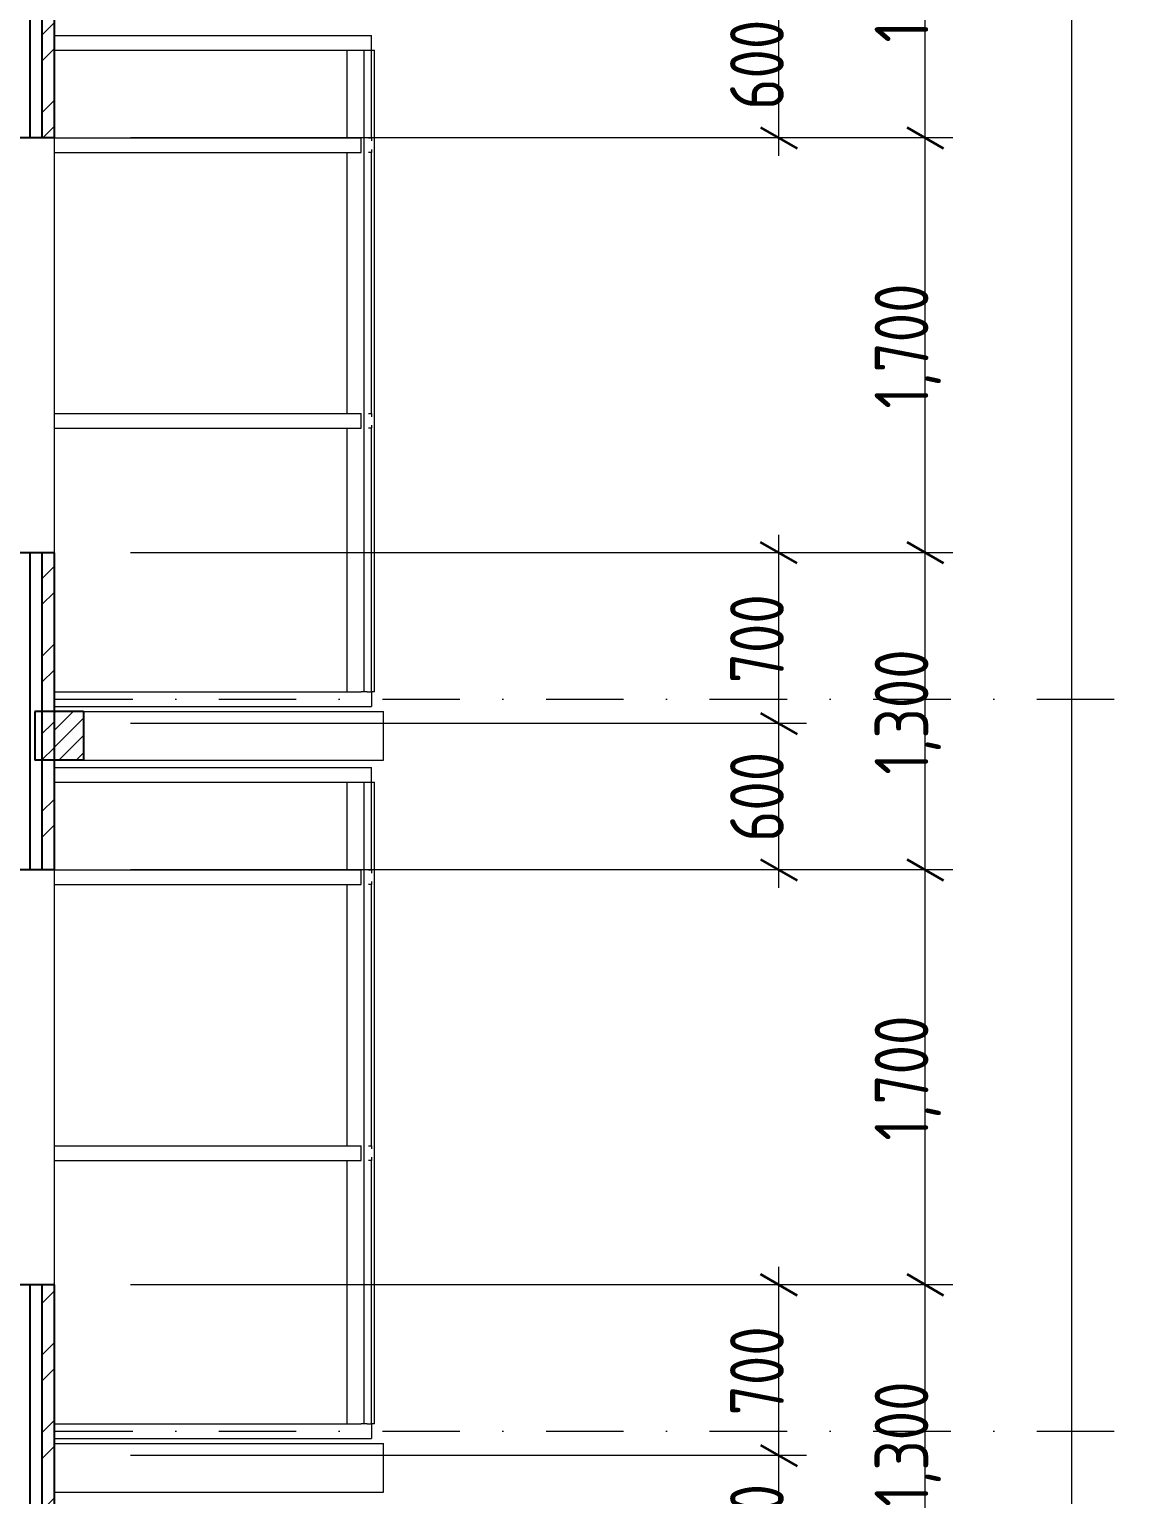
# Model space of a CAD drawing. Header units: millimetres. Extents: x 18162 to 7085488, y 72188 to 247925.
# Drawn here: x 3683577 to 3688111, y 130858 to 136863 of the extents above; entities that cross this region are included whole.
import ezdxf

# ---------------------------------------------------------------- set-up
doc = ezdxf.new("R2010")
doc.units = ezdxf.units.MM
doc.header["$MEASUREMENT"] = 0
doc.linetypes.add('Dot & Dashed', pattern=[670.277762, 317.5, -176.388889, 0, -176.388874])
for name, color, linetype in [('Archicad Windows', 7, 'Continuous'), ('Finish - Wall', 7, 'Continuous'), ('Structural - Bearing', 7, 'Continuous')]:
    doc.layers.add(name, color=color, linetype=linetype)
doc.styles.add('GENERATED_STYLE_3', font='', dxfattribs={"width": 0.8})
doc.styles.get('GENERATED_STYLE_3').set_extended_font_data('ISOCPEUR MON')
doc.dimstyles.new('GENERATED_STYLE__10', dxfattribs={"dimtxt": 220.000005, "dimasz": 114, "dimexe": 0.18, "dimexo": 762.629951, "dimgap": 0, "dimtad": 1, "dimdec": 0, "dimzin": 0, "dimdsep": 46, "dimtxsty": 'GENERATED_STYLE_3', "dimblk": 'ARROWHEAD_2', "dimblk1": 'ARROWHEAD_2', "dimblk2": 'ARROWHEAD_2', "dimcen": 0.09, "dimclrd": 13, "dimclre": 13, "dimclrt": 13, "dimadec": 0, "dimazin": 0, "dimtfac": 1, "dimtdec": 4, "dimtmove": 0, "dimatfit": 3, "dimfxl": 1, "dimtolj": 1, "dimtzin": 0, "dimarcsym": 0})
doc.dimstyles.new('GENERATED_STYLE__7', dxfattribs={"dimtxt": 220.000005, "dimasz": 114, "dimexe": 0.18, "dimexo": 342.629951, "dimgap": 0, "dimtad": 1, "dimdec": 0, "dimzin": 0, "dimdsep": 46, "dimtxsty": 'GENERATED_STYLE_3', "dimblk": 'ARROWHEAD_2', "dimblk1": 'ARROWHEAD_2', "dimblk2": 'ARROWHEAD_2', "dimcen": 0.09, "dimclrd": 13, "dimclre": 13, "dimclrt": 13, "dimadec": 0, "dimazin": 0, "dimtfac": 1, "dimtdec": 4, "dimtmove": 0, "dimatfit": 3, "dimfxl": 1, "dimtolj": 1, "dimtzin": 0, "dimarcsym": 0})
doc.dimstyles.new('GENERATED_STYLE__9', dxfattribs={"dimtxt": 220.000005, "dimasz": 114, "dimexe": 0.18, "dimexo": 312.629951, "dimgap": 0, "dimtad": 1, "dimdec": 0, "dimzin": 0, "dimdsep": 46, "dimtxsty": 'GENERATED_STYLE_3', "dimblk": 'ARROWHEAD_2', "dimblk1": 'ARROWHEAD_2', "dimblk2": 'ARROWHEAD_2', "dimcen": 0.09, "dimclrd": 13, "dimclre": 13, "dimclrt": 13, "dimadec": 0, "dimazin": 0, "dimtfac": 1, "dimtdec": 4, "dimtmove": 0, "dimatfit": 3, "dimfxl": 1, "dimtolj": 1, "dimtzin": 0, "dimarcsym": 0})
pattern_1 = [(45, (3761974.73, 95118), (-159.099, 159.099), []), (45, (3761921.7, 95171.04), (-159.099, 159.099), [])]

# ---------------------------------------------------------------- blocks, each defined once
blk = doc.blocks.new('*D1149', base_point=(3761974.7, 95118))
at = {"color": 12, "linetype": 'Continuous', "lineweight": 35}
for p, q in [((3687173.6, 131761.3), (3687323.6, 131674.7)), ((3687173.6, 130461.3), (3687323.6, 130374.7))]:
    blk.add_line(p, q, dxfattribs=at)
at = {"color": 13, "linetype": 'Continuous', "lineweight": 13}
for p, q in [((3687361.1, 131718), (3683991.7, 131718)), ((3687248.6, 130418), (3687248.6, 131718)), ((3687361.1, 130418), (3683991.7, 130418))]:
    blk.add_line(p, q, dxfattribs=at)
at = {"color": 13, "lineweight": 13, "insert": (3687312.4, 130808.9), "char_height": 220, "attachment_point": 7, "rotation": 90, "style": 'GENERATED_STYLE_3'}
blk.add_mtext('\\A1;{\\pql;\\fISOCPEUR MON|b0|i0|c0|p0;\\W0.800000;1,300}', dxfattribs=at)
blk = doc.blocks.new('ARROWHEAD_2')
at = {"color": 0, "linetype": 'Continuous', "lineweight": 0}
for p, q in [((-0.378, -0.655), (0.378, 0.655)), ((0, 0), (-1, 0))]:
    blk.add_line(p, q, dxfattribs=at)
blk = doc.blocks.new('*D1150', base_point=(3761974.7, 95118))
at = {"color": 12, "linetype": 'Continuous', "lineweight": 35}
for p, q in [((3687173.6, 133461.3), (3687323.6, 133374.7)), ((3687173.6, 131761.3), (3687323.6, 131674.7))]:
    blk.add_line(p, q, dxfattribs=at)
at = {"color": 13, "linetype": 'Continuous', "lineweight": 13}
for p, q in [((3687361.1, 133418), (3683991.7, 133418)), ((3687248.6, 131718), (3687248.6, 133418)), ((3687361.1, 131718), (3683991.7, 131718))]:
    blk.add_line(p, q, dxfattribs=at)
at = {"color": 13, "lineweight": 13, "insert": (3687312.4, 132308.9), "char_height": 220, "attachment_point": 7, "rotation": 90, "style": 'GENERATED_STYLE_3'}
blk.add_mtext('\\A1;{\\pql;\\fISOCPEUR MON|b0|i0|c0|p0;\\W0.800000;1,700}', dxfattribs=at)
blk = doc.blocks.new('*D1151', base_point=(3761974.7, 95118))
at = {"color": 12, "linetype": 'Continuous', "lineweight": 35}
for p, q in [((3687173.6, 134761.3), (3687323.6, 134674.7)), ((3687173.6, 133461.3), (3687323.6, 133374.7))]:
    blk.add_line(p, q, dxfattribs=at)
at = {"color": 13, "linetype": 'Continuous', "lineweight": 13}
for p, q in [((3687361.1, 134718), (3683991.7, 134718)), ((3687248.6, 133418), (3687248.6, 134718)), ((3687361.1, 133418), (3683991.7, 133418))]:
    blk.add_line(p, q, dxfattribs=at)
at = {"color": 13, "lineweight": 13, "insert": (3687312.4, 133808.9), "char_height": 220, "attachment_point": 7, "rotation": 90, "style": 'GENERATED_STYLE_3'}
blk.add_mtext('\\A1;{\\pql;\\fISOCPEUR MON|b0|i0|c0|p0;\\W0.800000;1,300}', dxfattribs=at)
blk = doc.blocks.new('*D1152', base_point=(3761974.7, 95118))
at = {"color": 12, "linetype": 'Continuous', "lineweight": 35}
for p, q in [((3687173.6, 136461.3), (3687323.6, 136374.7)), ((3687173.6, 134761.3), (3687323.6, 134674.7))]:
    blk.add_line(p, q, dxfattribs=at)
at = {"color": 13, "linetype": 'Continuous', "lineweight": 13}
for p, q in [((3687361.1, 136418), (3683991.7, 136418)), ((3687248.6, 134718), (3687248.6, 136418)), ((3687361.1, 134718), (3683991.7, 134718))]:
    blk.add_line(p, q, dxfattribs=at)
at = {"color": 13, "lineweight": 13, "insert": (3687312.4, 135308.9), "char_height": 220, "attachment_point": 7, "rotation": 90, "style": 'GENERATED_STYLE_3'}
blk.add_mtext('\\A1;{\\pql;\\fISOCPEUR MON|b0|i0|c0|p0;\\W0.800000;1,700}', dxfattribs=at)
blk = doc.blocks.new('*D1153', base_point=(3761974.7, 95118))
at = {"color": 12, "linetype": 'Continuous', "lineweight": 35}
for p, q in [((3687173.6, 137761.3), (3687323.6, 137674.7)), ((3687173.6, 136461.3), (3687323.6, 136374.7))]:
    blk.add_line(p, q, dxfattribs=at)
at = {"color": 13, "linetype": 'Continuous', "lineweight": 13}
for p, q in [((3687361.1, 137718), (3683991.7, 137718)), ((3687248.6, 136418), (3687248.6, 137718)), ((3687361.1, 136418), (3683991.7, 136418))]:
    blk.add_line(p, q, dxfattribs=at)
at = {"color": 13, "lineweight": 13, "insert": (3687312.4, 136808.9), "char_height": 220, "attachment_point": 7, "rotation": 90, "style": 'GENERATED_STYLE_3'}
blk.add_mtext('\\A1;{\\pql;\\fISOCPEUR MON|b0|i0|c0|p0;\\W0.800000;1,300}', dxfattribs=at)
blk = doc.blocks.new('*D1180', base_point=(3761974.7, 95118))
at = {"color": 12, "linetype": 'Continuous', "lineweight": 35}
for p, q in [((3686573.8, 131061.3), (3686723.8, 130974.7)), ((3686573.8, 130461.3), (3686723.8, 130374.7))]:
    blk.add_line(p, q, dxfattribs=at)
at = {"color": 13, "linetype": 'Continuous', "lineweight": 13}
for p, q in [((3686761.3, 131018), (3683991.7, 131018)), ((3686648.8, 130418), (3686648.8, 131018)), ((3686761.3, 130418), (3683991.7, 130418)), ((3686648.8, 130344.7), (3686648.8, 130418))]:
    blk.add_line(p, q, dxfattribs=at)
at = {"color": 13, "lineweight": 13, "insert": (3686668.7, 130533.6), "char_height": 220, "attachment_point": 7, "rotation": 90, "style": 'GENERATED_STYLE_3'}
blk.add_mtext('\\A1;{\\pql;\\fISOCPEUR MON|b0|i0|c0|p0;\\W0.800000;600}', dxfattribs=at)
blk = doc.blocks.new('*D1181', base_point=(3761974.7, 95118))
at = {"color": 12, "linetype": 'Continuous', "lineweight": 35}
for p, q in [((3686723.8, 131674.7), (3686573.8, 131761.3)), ((3686573.8, 131061.3), (3686723.8, 130974.7))]:
    blk.add_line(p, q, dxfattribs=at)
at = {"color": 13, "linetype": 'Continuous', "lineweight": 13}
for p, q in [((3686648.8, 131718), (3686648.8, 131791.4)), ((3686761.3, 131718), (3683991.7, 131718)), ((3686648.8, 131018), (3686648.8, 131718)), ((3686761.3, 131018), (3683991.7, 131018))]:
    blk.add_line(p, q, dxfattribs=at)
at = {"color": 13, "lineweight": 13, "insert": (3686668.7, 131183.6), "char_height": 220, "attachment_point": 7, "rotation": 90, "style": 'GENERATED_STYLE_3'}
blk.add_mtext('\\A1;{\\pql;\\fISOCPEUR MON|b0|i0|c0|p0;\\W0.800000;700}', dxfattribs=at)
blk = doc.blocks.new('*D1182', base_point=(3761974.7, 95118))
at = {"color": 12, "linetype": 'Continuous', "lineweight": 35}
for p, q in [((3686573.8, 134061.3), (3686723.8, 133974.7)), ((3686573.8, 133461.3), (3686723.8, 133374.7))]:
    blk.add_line(p, q, dxfattribs=at)
at = {"color": 13, "linetype": 'Continuous', "lineweight": 13}
for p, q in [((3686761.3, 134018), (3683991.7, 134018)), ((3686648.8, 133418), (3686648.8, 134018)), ((3686761.3, 133418), (3683991.7, 133418)), ((3686648.8, 133344.7), (3686648.8, 133418))]:
    blk.add_line(p, q, dxfattribs=at)
at = {"color": 13, "lineweight": 13, "insert": (3686668.7, 133533.6), "char_height": 220, "attachment_point": 7, "rotation": 90, "style": 'GENERATED_STYLE_3'}
blk.add_mtext('\\A1;{\\pql;\\fISOCPEUR MON|b0|i0|c0|p0;\\W0.800000;600}', dxfattribs=at)
blk = doc.blocks.new('*D1183', base_point=(3761974.7, 95118))
at = {"color": 12, "linetype": 'Continuous', "lineweight": 35}
for p, q in [((3686723.8, 134674.7), (3686573.8, 134761.3)), ((3686573.8, 134061.3), (3686723.8, 133974.7))]:
    blk.add_line(p, q, dxfattribs=at)
at = {"color": 13, "linetype": 'Continuous', "lineweight": 13}
for p, q in [((3686648.8, 134718), (3686648.8, 134791.4)), ((3686761.3, 134718), (3683991.7, 134718)), ((3686648.8, 134018), (3686648.8, 134718)), ((3686761.3, 134018), (3683991.7, 134018))]:
    blk.add_line(p, q, dxfattribs=at)
at = {"color": 13, "lineweight": 13, "insert": (3686668.7, 134183.6), "char_height": 220, "attachment_point": 7, "rotation": 90, "style": 'GENERATED_STYLE_3'}
blk.add_mtext('\\A1;{\\pql;\\fISOCPEUR MON|b0|i0|c0|p0;\\W0.800000;700}', dxfattribs=at)
blk = doc.blocks.new('*D1184', base_point=(3761974.7, 95118))
at = {"color": 12, "linetype": 'Continuous', "lineweight": 35}
for p, q in [((3686573.8, 137061.3), (3686723.8, 136974.7)), ((3686573.8, 136461.3), (3686723.8, 136374.7))]:
    blk.add_line(p, q, dxfattribs=at)
at = {"color": 13, "linetype": 'Continuous', "lineweight": 13}
for p, q in [((3686761.3, 137018), (3683991.7, 137018)), ((3686648.8, 136418), (3686648.8, 137018)), ((3686761.3, 136418), (3683991.7, 136418)), ((3686648.8, 136344.7), (3686648.8, 136418))]:
    blk.add_line(p, q, dxfattribs=at)
at = {"color": 13, "lineweight": 13, "insert": (3686668.7, 136533.6), "char_height": 220, "attachment_point": 7, "rotation": 90, "style": 'GENERATED_STYLE_3'}
blk.add_mtext('\\A1;{\\pql;\\fISOCPEUR MON|b0|i0|c0|p0;\\W0.800000;600}', dxfattribs=at)
blk = doc.blocks.new('*D1249', base_point=(3761974.7, 95118))
at = {"color": 13, "linetype": 'Continuous', "lineweight": 13}
for p, q in [((3687848.3, 145568), (3687848.3, 145641.4)), ((3687960.8, 145568), (3684021.7, 145568)), ((3687848.3, 90368), (3687848.3, 145568)), ((3687960.8, 90368), (3683991.7, 90368)), ((3687848.3, 90294.7), (3687848.3, 90368))]:
    blk.add_line(p, q, dxfattribs=at)
at = {"color": 12, "linetype": 'Continuous', "lineweight": 35}
for p, q in [((3687923.3, 145524.7), (3687773.3, 145611.3)), ((3687773.3, 90411.3), (3687923.3, 90324.7))]:
    blk.add_line(p, q, dxfattribs=at)
at = {"color": 13, "lineweight": 13, "insert": (3687912.1, 117629.9), "char_height": 220, "attachment_point": 7, "rotation": 90, "style": 'GENERATED_STYLE_3'}
blk.add_mtext('\\A1;{\\pql;\\fISOCPEUR MON|b0|i0|c0|p0;\\W0.800000;55,200}', dxfattribs=at)

msp = doc.modelspace()

# ---------------------------------------------------------------- hatches: boundary and pattern name
at = {"layer": 'Structural - Bearing', "linetype": 'Continuous', "lineweight": 9}
h = msp.add_hatch(dxfattribs=at)
h.set_pattern_fill('Steel_0003', style=0, pattern_type=2)
h.set_pattern_definition(pattern_1)
h.paths.add_polyline_path([(3683679.1, 137018), (3683629.1, 137018), (3683629.1, 136418), (3683679.1, 136418)])
h = msp.add_hatch(dxfattribs=at)
h.set_pattern_fill('Steel_0003', style=0, pattern_type=2)
h.set_pattern_definition(pattern_1)
h.paths.add_polyline_path([(3683629.1, 134018), (3683679.1, 134018), (3683679.1, 134718), (3683629.1, 134718)])
h = msp.add_hatch(dxfattribs=at)
h.set_pattern_fill('Common_Brick_0003', style=0, pattern_type=2)
h.set_pattern_definition([(45, (3761974.73, 95118.007), (-35.35534, 35.35534), [])])
h.paths.add_polyline_path([(3683679.1, 134018), (3683679.1, 133868), (3683799.3, 133868), (3683799.3, 134068), (3683679.1, 134068)])
h = msp.add_hatch(dxfattribs=at)
h.set_pattern_fill('Steel_0003', style=0, pattern_type=2)
h.set_pattern_definition(pattern_1)
h.paths.add_polyline_path([(3683629.1, 134018), (3683629.1, 133418), (3683679.1, 133418), (3683679.1, 134018)])
h = msp.add_hatch(dxfattribs=at)
h.set_pattern_fill('Steel_0003', style=0, pattern_type=2)
h.set_pattern_definition(pattern_1)
h.paths.add_polyline_path([(3683629.1, 131018), (3683679.1, 131018), (3683679.1, 131718), (3683629.1, 131718)])
h = msp.add_hatch(dxfattribs=at)
h.set_pattern_fill('Steel_0003', style=0, pattern_type=2)
h.set_pattern_definition(pattern_1)
h.paths.add_polyline_path([(3683629.1, 131018), (3683629.1, 130418), (3683679.1, 130418), (3683679.1, 131018)])

# ---------------------------------------------------------------- linework, layer by layer
at = {"color": 8, "linetype": 'Dot & Dashed', "lineweight": 13}
for p, q in [((3658879.3, 134118), (3689916.5, 134118)), ((3658879.3, 131118), (3689916.5, 131118))]:
    msp.add_line(p, q, dxfattribs=at)
at = {"layer": 'Archicad Windows', "color": 7, "linetype": 'Continuous', "lineweight": 9}
for p, q in [((3683679.1, 136418), (3683679.1, 134718)), ((3683679.1, 133418), (3683679.1, 131718))]:
    msp.add_line(p, q, dxfattribs=at)
at = {"layer": 'Finish - Wall', "color": 7, "linetype": 'Continuous', "lineweight": 9}
for p, q in [((3683679.1, 136838), (3684979.1, 136838)), ((3684979.1, 136778), (3684979.1, 136838)), ((3683679.1, 136778), (3684936.6, 136778)), ((3684879.1, 136418), (3684879.1, 136778)), ((3684936.6, 136778), (3684949.1, 136778)), ((3684949.1, 136778), (3684961.5, 136778)), ((3684949.1, 136388), (3684949.1, 136778)), ((3684961.5, 136778), (3684979.1, 136778)), ((3684979.1, 136778), (3684991.5, 136778)), ((3684979.1, 136418), (3684979.1, 136778)), ((3684991.5, 136388), (3684991.5, 136778)), ((3683679.1, 136418), (3684936.6, 136418)), ((3684936.6, 136358), (3684936.6, 136418)), ((3684949.1, 135258), (3684949.1, 136388)), ((3684966.5, 136418), (3684979.1, 136418)), ((3684979.1, 136418), (3684979.1, 136405.4)), ((3684991.5, 135258), (3684991.5, 136388)), ((3683679.1, 136358), (3684936.6, 136358)), ((3684879.1, 135288), (3684879.1, 136358)), ((3684979.1, 136358), (3684966.5, 136358)), ((3684979.1, 136370.6), (3684979.1, 136358)), ((3684979.1, 135288), (3684979.1, 136358)), ((3683679.1, 135288), (3684936.6, 135288)), ((3684936.6, 135228), (3684936.6, 135288)), ((3684949.1, 134148), (3684949.1, 135258)), ((3684966.5, 135288), (3684979.1, 135288)), ((3684979.1, 135288), (3684979.1, 135275.4)), ((3684979.1, 135240.6), (3684979.1, 135228)), ((3684991.5, 134148), (3684991.5, 135258)), ((3683679.1, 135228), (3684936.6, 135228)), ((3684879.1, 134148), (3684879.1, 135228)), ((3684979.1, 135228), (3684966.5, 135228)), ((3684979.1, 134148), (3684979.1, 135228)), ((3683679.1, 134148), (3684936.6, 134148)), ((3684949.1, 134148), (3684936.6, 134148)), ((3684961.5, 134148), (3684949.1, 134148)), ((3684961.5, 134148), (3684979.1, 134148)), ((3684979.1, 134148), (3684979.1, 134088)), ((3684991.5, 134148), (3684979.1, 134148)), ((3683679.1, 134088), (3684979.1, 134088)), ((3683679.1, 133838), (3684979.1, 133838)), ((3684979.1, 133778), (3684979.1, 133838)), ((3683679.1, 133778), (3684936.6, 133778)), ((3684879.1, 133418), (3684879.1, 133778)), ((3684936.6, 133778), (3684949.1, 133778)), ((3684949.1, 133778), (3684961.5, 133778)), ((3684949.1, 133388), (3684949.1, 133778)), ((3684961.5, 133778), (3684979.1, 133778)), ((3684979.1, 133778), (3684991.5, 133778)), ((3684979.1, 133418), (3684979.1, 133778)), ((3684991.5, 133388), (3684991.5, 133778)), ((3683679.1, 133418), (3684936.6, 133418)), ((3684936.6, 133358), (3684936.6, 133418)), ((3684949.1, 132258), (3684949.1, 133388)), ((3684966.5, 133418), (3684979.1, 133418)), ((3684979.1, 133418), (3684979.1, 133405.4)), ((3684991.5, 132258), (3684991.5, 133388)), ((3683679.1, 133358), (3684936.6, 133358)), ((3684879.1, 132288), (3684879.1, 133358)), ((3684979.1, 133358), (3684966.5, 133358)), ((3684979.1, 133370.6), (3684979.1, 133358)), ((3684979.1, 132288), (3684979.1, 133358)), ((3683679.1, 132288), (3684936.6, 132288)), ((3684936.6, 132228), (3684936.6, 132288)), ((3684949.1, 131148), (3684949.1, 132258)), ((3684966.5, 132288), (3684979.1, 132288)), ((3684979.1, 132288), (3684979.1, 132275.4)), ((3684979.1, 132240.6), (3684979.1, 132228)), ((3684991.5, 131148), (3684991.5, 132258)), ((3683679.1, 132228), (3684936.6, 132228)), ((3684879.1, 131148), (3684879.1, 132228)), ((3684979.1, 132228), (3684966.5, 132228)), ((3684979.1, 131148), (3684979.1, 132228)), ((3683679.1, 131148), (3684936.6, 131148)), ((3684949.1, 131148), (3684936.6, 131148)), ((3684961.5, 131148), (3684949.1, 131148)), ((3684961.5, 131148), (3684979.1, 131148)), ((3684979.1, 131148), (3684979.1, 131088)), ((3684991.5, 131148), (3684979.1, 131148)), ((3683679.1, 131088), (3684979.1, 131088))]:
    msp.add_line(p, q, dxfattribs=at)
at = {"layer": 'Structural - Bearing', "color": 7, "linetype": 'Continuous', "lineweight": 25}
for p, q in [((3683579.1, 137018), (3683579.1, 136418)), ((3683629.1, 137018), (3683629.1, 136418)), ((3683679.1, 137018), (3683679.1, 136418)), ((3683579.1, 134718), (3683579.1, 134018)), ((3683629.1, 134718), (3683629.1, 134018)), ((3683679.1, 134718), (3683679.1, 134018)), ((3683599.3, 134068), (3683599.3, 133868)), ((3683799.3, 134068), (3683599.3, 134068)), ((3683799.3, 134068), (3683799.3, 133868)), ((3683579.1, 134018), (3683579.1, 133418)), ((3683629.1, 134018), (3683629.1, 133418)), ((3683679.1, 134018), (3683679.1, 133418)), ((3683799.3, 133868), (3683599.3, 133868)), ((3683579.1, 131718), (3683579.1, 131018)), ((3683629.1, 131718), (3683629.1, 131018)), ((3683679.1, 131718), (3683679.1, 131018)), ((3683579.1, 131018), (3683579.1, 130418)), ((3683629.1, 131018), (3683629.1, 130418)), ((3683679.1, 131018), (3683679.1, 130418))]:
    msp.add_line(p, q, dxfattribs=at)
at = {"layer": 'Structural - Bearing', "color": 7, "linetype": 'Continuous', "lineweight": 9}
for p, q in [((3683799.3, 134068), (3685029.1, 134068)), ((3685029.1, 133868), (3685029.1, 134068)), ((3683799.3, 133868), (3685029.1, 133868)), ((3683679.1, 131068), (3685029.1, 131068)), ((3685029.1, 130868), (3685029.1, 131068)), ((3683679.1, 130868), (3685029.1, 130868))]:
    msp.add_line(p, q, dxfattribs=at)
at = {"layer": 'Structural - Bearing', "color": 7, "linetype": 'Continuous', "lineweight": 25, "flags": 128}
for points in [[(3683679.1, 136418), (3683629.1, 136418), (3683579.1, 136418), (3683479.1, 136418), (3683429.1, 136418), (3683229.1, 136418)], [(3683679.1, 134718), (3683629.1, 134718), (3683579.1, 134718), (3683479.1, 134718), (3683429.1, 134718), (3683229.1, 134718)], [(3683679.1, 133418), (3683629.1, 133418), (3683579.1, 133418), (3683479.1, 133418), (3683429.1, 133418), (3683229.1, 133418)], [(3683679.1, 131718), (3683629.1, 131718), (3683579.1, 131718), (3683479.1, 131718), (3683429.1, 131718), (3683229.1, 131718)]]:
    msp.add_lwpolyline(points, dxfattribs=at)

# ---------------------------------------------------------------- dimensions: what is measured, and where the dimension line sits
at = {"color": 13, "linetype": 'Continuous', "lineweight": 13}
for base, p1, p2, dimstyle, picture, middle in [((3687848.3, 145568), (3683649.1, 90368), (3683679.1, 145568), 'GENERATED_STYLE__7', '*D1249', (3687694.3, 118082.1)), ((3687248.6, 137718), (3683679.1, 136418), (3683679.1, 137718), 'GENERATED_STYLE__9', '*D1153', (3687094.6, 137177.5)), ((3686648.8, 137018), (3683679.1, 136418), (3683229.1, 137018), 'GENERATED_STYLE__10', '*D1184', (3686494.8, 136784.7)), ((3687248.6, 136418), (3683679.1, 134718), (3683679.1, 136418), 'GENERATED_STYLE__9', '*D1152', (3687094.6, 135677.5)), ((3686648.8, 134718), (3683229.1, 134018), (3683679.1, 134718), 'GENERATED_STYLE__9', '*D1183', (3686494.8, 134434.7)), ((3687248.6, 134718), (3683679.1, 133418), (3683679.1, 134718), 'GENERATED_STYLE__9', '*D1151', (3687094.6, 134177.5)), ((3686648.8, 134018), (3683679.1, 133418), (3683229.1, 134018), 'GENERATED_STYLE__10', '*D1182', (3686494.8, 133784.7)), ((3687248.6, 133418), (3683679.1, 131718), (3683679.1, 133418), 'GENERATED_STYLE__9', '*D1150', (3687094.6, 132677.5)), ((3686648.8, 131718), (3683229.1, 131018), (3683679.1, 131718), 'GENERATED_STYLE__9', '*D1181', (3686494.8, 131434.7)), ((3687248.6, 131718), (3683679.1, 130418), (3683679.1, 131718), 'GENERATED_STYLE__9', '*D1149', (3687094.6, 131177.5)), ((3686648.8, 131018), (3683679.1, 130418), (3683229.1, 131018), 'GENERATED_STYLE__10', '*D1180', (3686494.8, 130784.7))]:
    dim = msp.add_linear_dim(base=base, p1=p1, p2=p2, angle=90, dimstyle=dimstyle, dxfattribs=at)
    dim.commit()
    dim.dimension.update_dxf_attribs({"geometry": picture, "text_midpoint": middle, "dimtype": 160, "text_rotation": 90})

doc.saveas('drawing.dxf')
